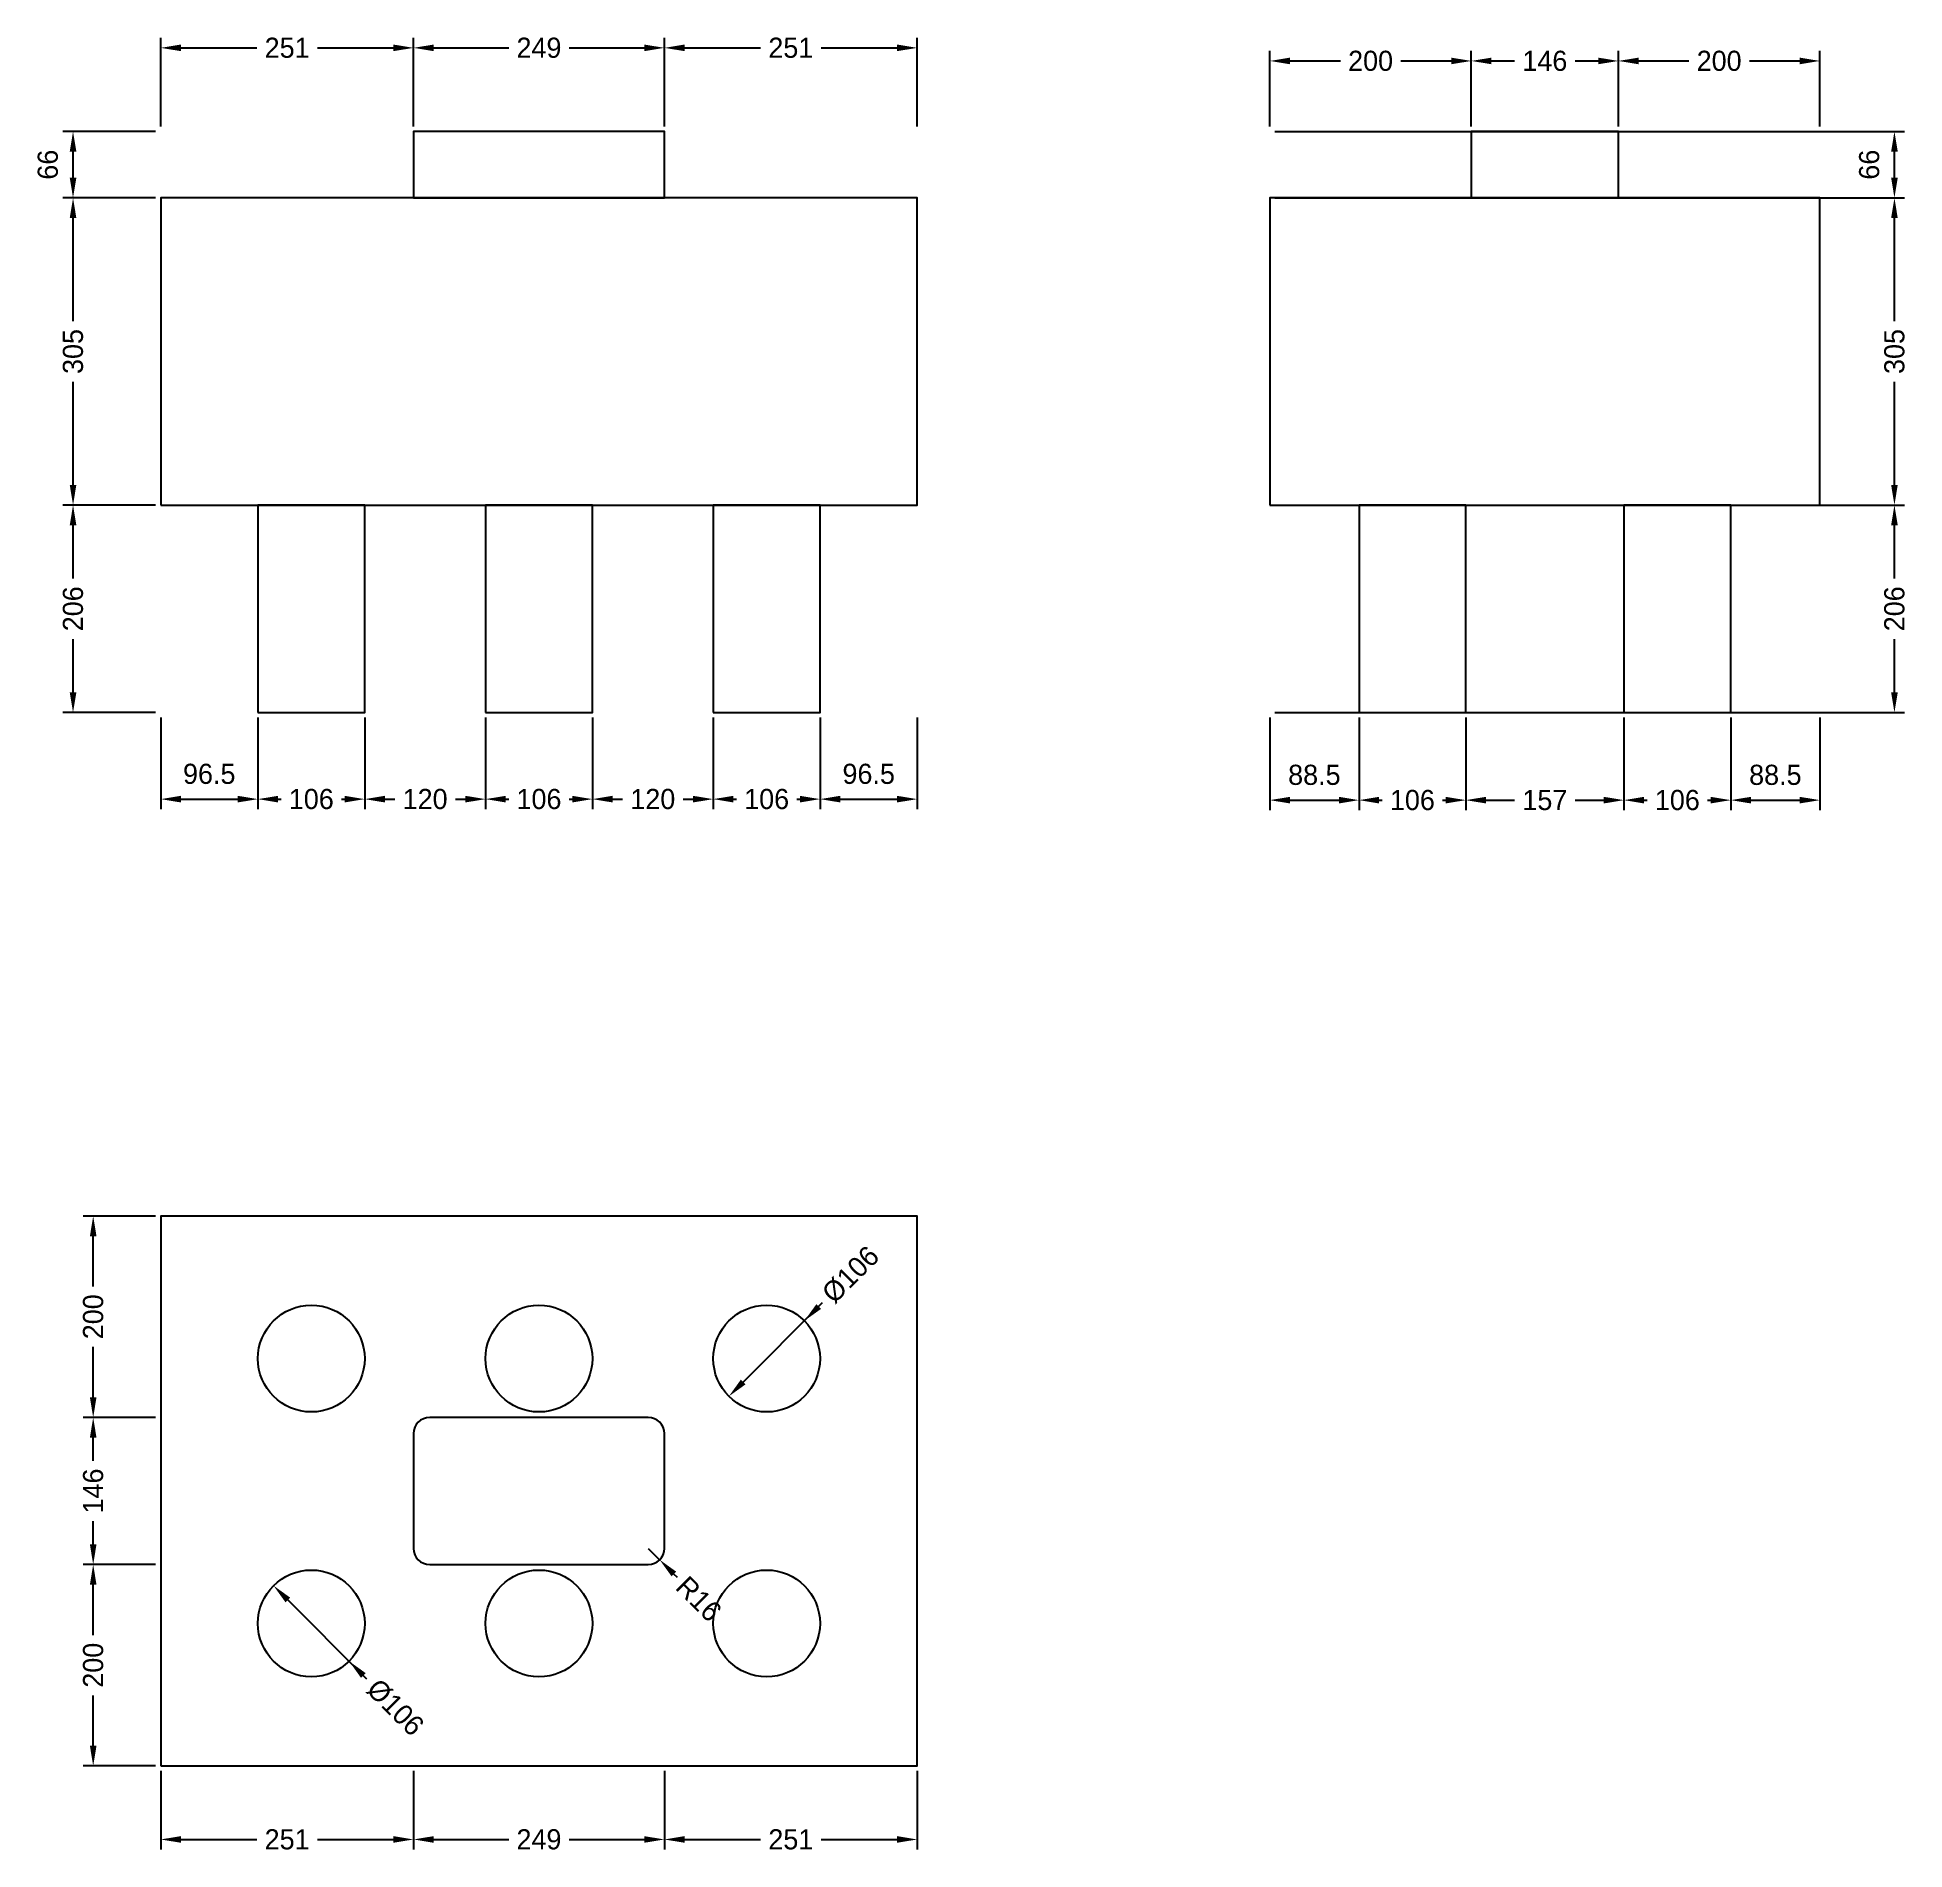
# Model space of a CAD drawing. Header units: metres. Extents: x -122 to 1731, y -83 to 1716.
import ezdxf

# ---------------------------------------------------------------- set-up
doc = ezdxf.new("R2010")
doc.units = ezdxf.units.M
for name, color, linetype in [('chengtai', 7, 'Continuous'), ('dunzhu', 7, 'Continuous'), ('zhuangji', 7, 'Continuous')]:
    doc.layers.add(name, color=color, linetype=linetype)

# ---------------------------------------------------------------- blocks, each defined once
blk = doc.blocks.new('_CLOSEDFILLED')
at = {"color": 0, "linetype": 'BYBLOCK'}
blk.add_solid([(-1, 0.164), (0, 0), (-1, -0.164)], dxfattribs=at)

msp = doc.modelspace()

# ---------------------------------------------------------------- linework, layer by layer
at = {"color": 7}
for p, q in [((0, 1628), (0, 1716)), ((20, 1706), (95.5, 1706)), ((155.5, 1706), (231, 1706)), ((251, 1628), (251, 1716)), ((251, 1628), (251, 1716)), ((271, 1706), (345.5, 1706)), ((405.5, 1706), (480, 1706)), ((500, 1628), (500, 1716)), ((500, 1628), (500, 1716)), ((520, 1706), (595.5, 1706)), ((655.5, 1706), (731, 1706)), ((751, 1628), (751, 1716)), ((1101, 1628), (1101, 1703)), ((1121, 1693), (1171, 1693)), ((1231, 1693), (1281, 1693)), ((1301, 1628), (1301, 1703)), ((1301, 1628), (1301, 1703)), ((1321, 1693), (1344, 1693)), ((1404, 1693), (1427, 1693)), ((1447, 1628), (1447, 1703)), ((1447, 1628), (1447, 1703)), ((1467, 1693), (1517, 1693)), ((1577, 1693), (1627, 1693)), ((1647, 1628), (1647, 1703)), ((-5, 1623), (-97, 1623)), ((1106, 1623), (1731, 1623)), ((-87, 1577), (-87, 1603)), ((1721, 1577), (1721, 1603)), ((-5, 1557), (-97, 1557)), ((-5, 1557), (-97, 1557)), ((1106, 1557), (1731, 1557)), ((1106, 1557), (1731, 1557)), ((-87, 1434.5), (-87, 1537)), ((1721, 1434.5), (1721, 1537)), ((-87, 1272), (-87, 1374.5)), ((1721, 1272), (1721, 1374.5)), ((-5, 1252), (-97, 1252)), ((-5, 1252), (-97, 1252)), ((1106, 1252), (1731, 1252)), ((1106, 1252), (1731, 1252)), ((-87, 1179), (-87, 1232)), ((1721, 1179), (1721, 1232)), ((-87, 1066), (-87, 1119)), ((1721, 1066), (1721, 1119)), ((-5, 1046), (-97, 1046)), ((0, 1041), (0, 950)), ((96.5, 1041), (96.5, 950)), ((96.5, 1041), (96.5, 950)), ((202.5, 1041), (202.5, 950)), ((202.5, 1041), (202.5, 950)), ((322.5, 1041), (322.5, 950)), ((322.5, 1041), (322.5, 950)), ((428.5, 1041), (428.5, 950)), ((428.5, 1041), (428.5, 950)), ((548.5, 1041), (548.5, 950)), ((548.5, 1041), (548.5, 950)), ((654.5, 1041), (654.5, 950)), ((654.5, 1041), (654.5, 950)), ((751, 1041), (751, 950)), ((1101, 1041), (1101, 949)), ((1106, 1046), (1731, 1046)), ((1189.5, 1041), (1189.5, 949)), ((1189.5, 1041), (1189.5, 949)), ((1295.5, 1041), (1295.5, 949)), ((1295.5, 1041), (1295.5, 949)), ((1452.5, 1041), (1452.5, 949)), ((1452.5, 1041), (1452.5, 949)), ((1558.5, 1041), (1558.5, 949)), ((1558.5, 1041), (1558.5, 949)), ((1647, 1041), (1647, 949)), ((20, 960), (76.5, 960)), ((116.5, 960), (119.5, 960)), ((179.5, 960), (182.5, 960)), ((222.5, 960), (232.5, 960)), ((292.5, 960), (302.5, 960)), ((342.5, 960), (345.5, 960)), ((405.5, 960), (408.5, 960)), ((448.5, 960), (458.5, 960)), ((518.5, 960), (528.5, 960)), ((568.5, 960), (571.5, 960)), ((631.5, 960), (634.5, 960)), ((674.5, 960), (731, 960)), ((1121, 959), (1169.5, 959)), ((1209.5, 959), (1212.5, 959)), ((1272.5, 959), (1275.5, 959)), ((1315.5, 959), (1344, 959)), ((1404, 959), (1432.5, 959)), ((1472.5, 959), (1475.5, 959)), ((1535.5, 959), (1538.5, 959)), ((1578.5, 959), (1627, 959)), ((-5, 546), (-77, 546)), ((-67, 476), (-67, 526)), ((653.1, 456.1), (578.2, 381.2)), ((656.7, 459.7), (653.1, 456.1)), ((-67, 366), (-67, 416)), ((-5, 346), (-77, 346)), ((-5, 346), (-77, 346)), ((-67, 303), (-67, 326)), ((-67, 220), (-67, 243)), ((484, 216), (495.3, 204.7)), ((-5, 200), (-77, 200)), ((-5, 200), (-77, 200)), ((513, 187), (509.5, 190.5)), ((-67, 130), (-67, 180)), ((201.1, 89.9), (126.2, 164.8)), ((204.7, 86.3), (201.1, 89.9)), ((-67, 20), (-67, 70)), ((-5, 0), (-77, 0)), ((0, -5), (0, -83)), ((251, -5), (251, -83)), ((251, -5), (251, -83)), ((500, -5), (500, -83)), ((500, -5), (500, -83)), ((751, -5), (751, -83)), ((20, -73), (95.5, -73)), ((155.5, -73), (231, -73)), ((271, -73), (345.5, -73)), ((405.5, -73), (480, -73)), ((520, -73), (595.5, -73)), ((655.5, -73), (731, -73))]:
    msp.add_line(p, q, dxfattribs=at)
at = {"layer": 'chengtai'}
for points in [[(0, 1252), (751, 1252), (751, 1557), (0, 1557), (0, 1252)], [(1101, 1252), (1647, 1252), (1647, 1557), (1101, 1557), (1101, 1252)], [(0, 0), (751, 0), (751, 546), (0, 546), (0, 0)]]:
    msp.add_lwpolyline(points, dxfattribs=at)
at = {"layer": 'Defpoints', "color": 7}
for p in [(0, 1706), (251, 1706), (500, 1706), (1101, 1693), (1301, 1693), (1447, 1693), (0, 1623), (0, 1623), (251, 1623), (251, 1623), (500, 1623), (500, 1623), (751, 1623), (1101, 1623), (1101, 1623), (1301, 1623), (1301, 1623), (1447, 1623), (1447, 1623), (1647, 1623), (-87, 1557), (0, 1557), (0, 1557), (1101, 1557), (1101, 1557), (1721, 1557), (-87, 1252), (0, 1252), (0, 1252), (1101, 1252), (1101, 1252), (1721, 1252), (-87, 1046), (0, 1046), (0, 1046), (96.5, 1046), (96.5, 1046), (202.5, 1046), (202.5, 1046), (322.5, 1046), (322.5, 1046), (428.5, 1046), (428.5, 1046), (548.5, 1046), (548.5, 1046), (654.5, 1046), (654.5, 1046), (751, 1046), (1101, 1046), (1101, 1046), (1189.5, 1046), (1189.5, 1046), (1295.5, 1046), (1295.5, 1046), (1452.5, 1046), (1452.5, 1046), (1558.5, 1046), (1558.5, 1046), (1647, 1046), (1721, 1046), (0, 960), (96.5, 960), (202.5, 960), (322.5, 960), (428.5, 960), (548.5, 960), (654.5, 960), (1101, 959), (1189.5, 959), (1295.5, 959), (1452.5, 959), (1558.5, 959), (0, 546), (639, 442), (601.5, 404.5), (-67, 346), (0, 346), (0, 346), (484, 216), (495.3, 204.7), (-67, 200), (0, 200), (0, 200), (149.5, 141.5), (187, 104), (-67, 0), (0, 0), (0, 0), (251, 0), (251, 0), (500, 0), (500, 0), (751, 0), (0, -73), (251, -73), (500, -73)]:
    msp.add_point(p, dxfattribs=at)
at = {"layer": 'dunzhu'}
for p, q in [((484, 346), (267, 346)), ((251, 330), (251, 216)), ((500, 216), (500, 330)), ((267, 200), (484, 200))]:
    msp.add_line(p, q, dxfattribs=at)
for points in [[(251, 1557), (500, 1557), (500, 1623), (251, 1623), (251, 1557)], [(1301, 1557), (1447, 1557), (1447, 1623), (1301, 1623), (1301, 1557)]]:
    msp.add_lwpolyline(points, dxfattribs=at)
for centre, start, end in [((267, 330), 90, 180), ((484, 330), 0, 90), ((267, 216), 180, 270), ((484, 216), 270, 360)]:
    msp.add_arc(centre, 16, start, end, dxfattribs=at)
at = {"layer": 'zhuangji'}
for points in [[(96.5, 1046), (202.5, 1046), (202.5, 1252), (96.5, 1252), (96.5, 1046)], [(322.5, 1046), (428.5, 1046), (428.5, 1252), (322.5, 1252), (322.5, 1046)], [(548.5, 1046), (654.5, 1046), (654.5, 1252), (548.5, 1252), (548.5, 1046)], [(1189.5, 1046), (1295.5, 1046), (1295.5, 1252), (1189.5, 1252), (1189.5, 1046)], [(1452.5, 1046), (1558.5, 1046), (1558.5, 1252), (1452.5, 1252), (1452.5, 1046)]]:
    msp.add_lwpolyline(points, dxfattribs=at)
for centre in [(149.5, 404.5), (149.5, 404.5), (375.5, 404.5), (375.5, 404.5), (601.5, 404.5), (601.5, 404.5), (149.5, 141.5), (149.5, 141.5), (375.5, 141.5), (375.5, 141.5), (601.5, 141.5), (601.5, 141.5)]:
    msp.add_circle(centre, 53, dxfattribs=at)

# ---------------------------------------------------------------- block references
at = {"color": 7, "xscale": 20, "yscale": 20}
for p, rotation in [((0, 1706), 180), ((251, 1706), 180), ((500, 1706), 180), ((1101, 1693), 180), ((1301, 1693), 180), ((1447, 1693), 180), ((-87, 1623), 90), ((1721, 1623), 90), ((-87, 1557), 270), ((1721, 1557), 270), ((-87, 1557), 90), ((1721, 1557), 90), ((-87, 1252), 270), ((1721, 1252), 270), ((-87, 1252), 90), ((1721, 1252), 90), ((-87, 1046), 270), ((1721, 1046), 270), ((0, 960), 180), ((96.5, 960), 180), ((202.5, 960), 180), ((322.5, 960), 180), ((428.5, 960), 180), ((548.5, 960), 180), ((654.5, 960), 180), ((1101, 959), 180), ((1189.5, 959), 180), ((1295.5, 959), 180), ((1452.5, 959), 180), ((1558.5, 959), 180), ((-67, 546), 90), ((639, 442), 225.00000000000006), ((564, 367), 225.00000000000006), ((-67, 346), 270), ((-67, 346), 90), ((-67, 200), 270), ((495.3, 204.7), 134.99999999999991), ((-67, 200), 90), ((112, 179), 135), ((187, 104), 135), ((-67, 0), 270), ((0, -73), 180), ((251, -73), 180), ((500, -73), 180)]:
    msp.add_blockref('_CLOSEDFILLED', p, dxfattribs=dict(at, rotation=rotation))
for p in [(251, 1706), (500, 1706), (751, 1706), (1301, 1693), (1447, 1693), (1647, 1693), (96.5, 960), (202.5, 960), (322.5, 960), (428.5, 960), (548.5, 960), (654.5, 960), (751, 960), (1189.5, 959), (1295.5, 959), (1452.5, 959), (1558.5, 959), (1647, 959), (251, -73), (500, -73), (751, -73)]:
    msp.add_blockref('_CLOSEDFILLED', p, dxfattribs=at)

# ---------------------------------------------------------------- texts
at = {"color": 7, "char_height": 20, "attachment_point": 5}
for s, insert in [('251', (125.5, 1706)), ('249', (375.5, 1706)), ('251', (625.5, 1706)), ('200', (1201, 1693)), ('146', (1374, 1693)), ('200', (1547, 1693)), ('96.5', (48.2, 985)), ('96.5', (702.8, 985)), ('88.5', (1145.2, 984)), ('88.5', (1602.8, 984)), ('106', (149.5, 960)), ('120', (262.5, 960)), ('106', (375.5, 960)), ('120', (488.5, 960)), ('106', (601.5, 960)), ('106', (1242.5, 959)), ('157', (1374, 959)), ('106', (1505.5, 959)), ('251', (125.5, -73)), ('249', (375.5, -73)), ('251', (625.5, -73))]:
    msp.add_mtext(s, dxfattribs=dict(at, insert=insert))
for s, insert, rotation in [('66', (-112, 1590), 90), ('66', (1696, 1590), 90), ('305', (-87, 1404.5), 90), ('305', (1721, 1404.5), 90), ('206', (-87, 1149), 90), ('206', (1721, 1149), 90), ('%%c106', (684.9, 487.9), 45), ('200', (-67, 446), 90), ('146', (-67, 273), 90), ('R16', (534.2, 165.8), 315), ('200', (-67, 100), 90), ('%%c106', (232.9, 58.1), 315)]:
    msp.add_mtext(s, dxfattribs=dict(at, insert=insert, rotation=rotation))

doc.saveas('drawing.dxf')
